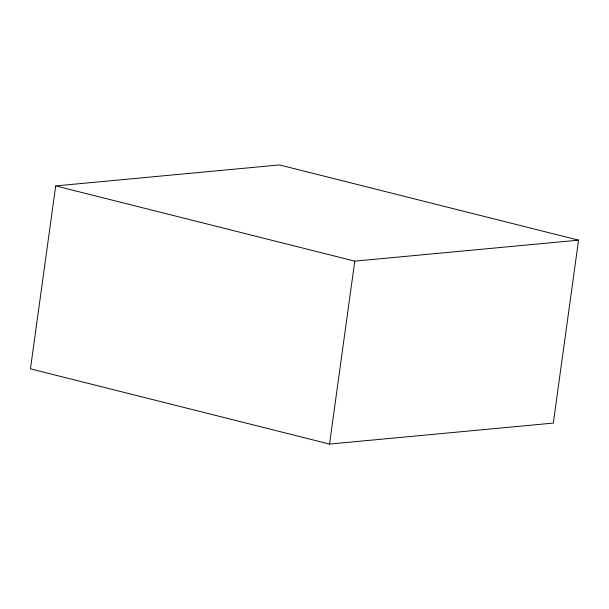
<?xml version="1.0" encoding="UTF-8"?>
<svg xmlns="http://www.w3.org/2000/svg" width="609" height="609" viewBox="0 0 609 609"><rect width="100%" height="100%" fill="white"/><g stroke="black" fill="none" stroke-linecap="round" stroke-linejoin="round"><path stroke-width="0.91" d="M55.701 185.912L30.45 368.841L329.53 444.068L553.299 423.088L578.55 240.159L279.47 164.932L55.701 185.912L354.781 261.139L578.55 240.159M329.53 444.068L354.781 261.139"/></g></svg>
